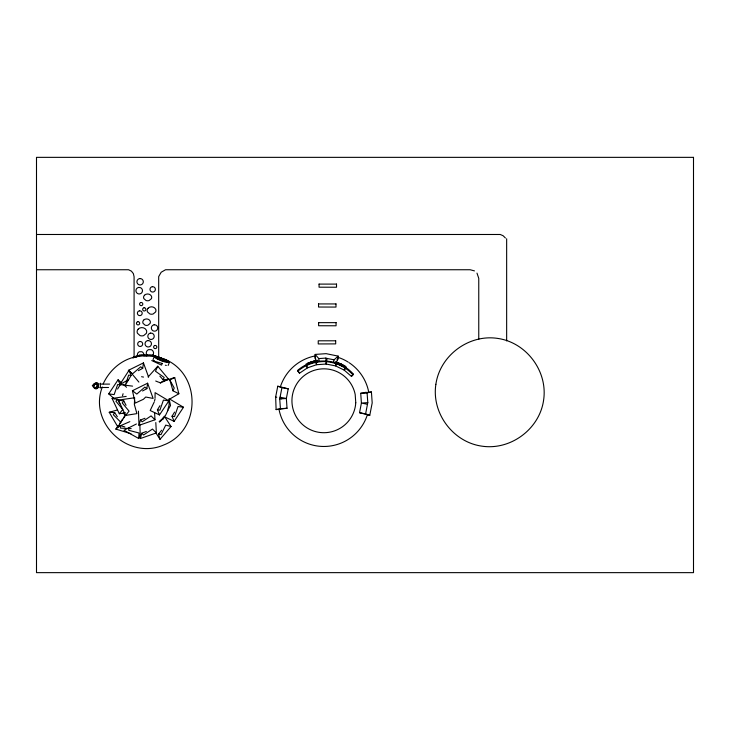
<?xml version="1.0" encoding="UTF-8"?>
<svg xmlns="http://www.w3.org/2000/svg" width="730" height="730" viewBox="0 0 730 730"><rect width="100%" height="100%" fill="white"/><g stroke="black" fill="none" stroke-linecap="round" stroke-linejoin="round"><path stroke-width="1.09" d="M96.798 384.582C95.174 382.958 92.427 385.586 94.407 387.055A2.044 2.044 0 0 0 95.767 387.493L96.999 386.937L97.409 385.905M155.052 397.95L155.079 392.64L168.876 400.861L159.487 414.932L150.188 410.515L154.213 402.011M128.863 427.771L128.726 430.298L139.038 433.009L138.718 438.502L123.954 430.244L136.419 423.975M97.975 386.754C97.756 390.805 98.933 382.447 97.911 384.226L96.123 383.213L94.17 383.67M142.706 368.34L143.454 362.892L128.288 370.384L132.632 373.76L140.717 366.788L142.706 368.34L138.399 370.657M142.551 390.97L146.867 388.652L147.615 383.195L132.44 390.696L135.196 403.115L143.472 399.255L145.717 397.029L153.118 398.416L147.615 383.195M100.238 383.67L100.421 383.213L100.302 388.041M369.781 415.288L365.602 413.892L367.792 402.632L367.099 392.84L371.424 391.964L372.19 402.896L369.781 415.288L359.534 412.705L361.405 403.079L360.72 393.287L371.424 391.964M275.657 396.974L276.104 409.594L287.036 408.262L286.352 398.471L288.231 388.834L277.765 386.216L275.657 396.974L276.752 397.184M276.104 409.594L280.42 408.718L279.736 398.927L281.944 387.612L277.765 386.216M325.835 358.092L327.104 358.457L326.638 360.812L326.018 360.693L325.835 358.092L318.809 358.585L315.132 354.424L326.109 353.658L338.173 356.121L337.26 360.812L334.796 363.02M353.457 374.225L352.891 374.727C346.066 367.318 336.649 362.518 326.584 361.724L326.127 364.051L316.555 364.717L307.467 367.847L299.51 373.212L297.548 370.475C313.352 356.468 339.651 358.211 353.457 374.225L351.431 376.397L344.186 370.101L335.554 365.885L326.127 364.051L325.963 361.596C315.853 361.195 305.76 364.452 298.032 371.032L297.548 370.475M333.61 362.162L334.066 359.808L338.173 356.121M336.01 363.558L335.554 365.885L336.566 363.823M154.587 412.505L154.979 419.777L139.001 425.362L140.415 420.042L144.978 418.263M155.809 422.542L156.366 432.936L140.388 438.52L141.793 433.2L146.365 431.421M102.309 387.046C88.294 423.117 128.507 460.484 163.684 444.99C201.27 430.709 201.571 373.651 164.141 358.977M122.521 395.751L123.078 393.726M158.072 357.481L158.218 356.961L153.948 355.574M159.715 358.01L159.523 357.289L153.254 355.373M154.486 400.998L155.043 398.963M337.634 359.689L338.382 357.454A45.68 45.68 0 0 1 348.192 362.098M163.429 419.047L164.432 416.109L159.532 422.141M93.741 385.632L94.809 384.436L96.488 384.409M153.063 359.571L154.24 356.687L157.078 356.797A7.446 1.104 20 0 1 162.68 358.53L167.772 360.885A9.481 1.405 20 0 1 169.36 362.463L168.137 365.456M178.859 393.744L173.001 390.815L174.233 388.05L169.816 379.956L174.707 377.529L178.859 393.744L169.698 399.054M160.518 382.958L159.523 382.383L160.518 382.958L168.584 379.217L157.753 366.214L155.49 371.232L164.15 377.456L163.109 379.764L159.843 376.105M138.718 438.502L140.507 434.678M165.254 415.981L167.936 410.315M345.199 368.039L344.186 370.101L345.646 368.422M103.185 383.852C109.363 370.338 121.618 359.324 136.474 356.705M131.154 375.421L125.268 385.23L128.644 375.111L131.154 375.421L129.009 370.356L119.811 384.555L132.595 386.134M117.585 389.044L120.158 384.874L118.087 379.782L108.697 393.862L114.364 398.79M159.487 414.932L157.406 409.84L159.98 405.67M170.61 399.602L183.495 407.267L174.105 421.347L172.025 416.246L174.598 412.085M308.133 363.339L308.635 363.595M309.201 363.357L315.077 360.948M315.543 361.213L313.599 362.034M97.227 386.608L96.734 384.555M117.347 416.757L114.719 412.623L113.323 414.731L120.861 422.278M117.43 409.986L109.226 412.277L117.813 426.858L124.949 416.127M130.953 433.729L115.851 429.085L118.306 425.453M119.537 423.637L122.613 419.093M123.835 417.286L125.067 415.47M174.105 421.347L164.807 416.93L171.048 426.521L160.007 439.341L158.565 434.031L161.631 430.207M119.784 403.654L117.539 399.301L115.951 401.272L122.777 409.475L119.328 413.764L112.101 398.461L126.199 396.399M126.062 405.323L123.826 400.971L122.239 402.942L129.064 411.136L125.615 415.425L118.388 400.122L134.649 397.75L134.366 404.548L136.911 413.627L125.615 415.425M345.546 368.394L346.057 367.792M351.431 376.397L352.891 374.727M148.108 376.972L157.753 366.214M160.308 421.374L162.562 419.148M159.167 421.602L161.604 419.586M115.851 429.085L120.14 425.636L124.867 426.913M307.759 363.12L308.005 362.993M311.208 361.852L317.349 360.273L312.75 362.363M311.637 361.578L305.989 364.124L313.334 362.272M311.601 362.783L311.847 362.554M315.287 360.647L314.959 360.602M119.811 384.555L128.635 379.618M308.498 363.239L314.119 361.213M307.996 363.796L310.004 363.266M132.942 357.864L139.521 355.911M117.813 426.858L129.831 421.648M309.721 362.545L307.987 363.677M315.378 361.14L314.685 360.985M310.615 362.326L312.467 361.678M169.36 362.463L166.522 362.354A7.446 1.104 20 0 1 160.919 360.62L155.828 358.275L154.24 356.687M134.831 357.326L135.479 357.107M310.378 363.284L311.865 362.801M161.695 381.69L174.707 377.529M136.264 356.861L137.505 356.486M138.736 355.492L134.448 356.842L134.585 357.362M139.43 355.3L133.134 357.152L133.079 357.764M138.8 355.419L143.262 355.099M138.892 356.021L140.26 355.711L139.384 355.939M313.316 361.304L314.721 361.095M144.056 307.795L143.664 307.896A1.606 1.606 0 0 0 142.971 310.341A1.606 1.606 0 0 0 145.507 310.378A1.606 1.606 0 0 0 144.896 307.914L144.075 307.795M119.328 413.764L125.487 412.779M156.302 356.842L156.695 356.943M161.275 358.111L161.02 357.955M157.99 359.023L157.342 358.777L157.799 358.977M162.425 360.72L163.1 360.976L162.443 360.748M166.257 360.392L165.947 360.328M167.398 361.989L166.96 362.053M163.109 379.764L168.584 379.217M279.736 398.927L286.352 398.471L280.065 397.248L281.452 398.808L281.159 397.458M360.72 393.287L367.099 392.84M280.42 408.718L287.036 408.262M367.792 402.632L361.405 403.079L367.482 404.256M36.5 234.485L500.242 234.485L503.143 235.744L505.388 237.989M36.5 269.744L128.562 269.744L131.418 271.149L133.38 273.64L134.083 276.743L134.083 357.253M319.056 284.098L336.521 284.098M318.535 303.935L335.992 303.935M318.608 322.651L336.074 322.651M99.91 384.108L109.628 384.108M99.928 387.493L108.551 387.493M153.026 355.255L147.378 355.127M153.784 356.103L149.449 355.765M152.999 355.875L148.418 355.756M365.036 392.402L367.181 392.411M149.422 355.136L153.884 355.501M146.347 355.118L148.628 355.236M147.487 355.236L144.285 355.108M146.347 355.227L142.934 355.209M146.338 355.747L148.637 355.866M147.487 355.857L144.257 355.738M146.338 355.848L143.235 355.729M141.784 355.82L144.038 355.838M141.282 355.081L142.259 355.09M139.658 355.181L140.735 355.191M140.689 355.811L142.222 355.729M139.686 355.802L141.228 355.72M157.288 357.773L158.766 357.955A4.69 0.694 20 0 1 162.297 359.05L165.509 360.529M131.181 428.62L120.532 428.127L120.14 425.636M109.226 412.277L114.719 412.623M337.561 362.947C336.895 363.796 342.762 366.433 343.903 365.894C343.027 364.781 335.581 361.66 337.954 363.914M120.158 384.874L117.658 384.537L114.145 394.611L108.697 393.862M168.876 400.861L163.42 400.113L159.906 410.178L157.406 409.84M183.495 407.267L178.038 406.519L174.525 416.593L172.025 416.246M112.101 398.461L117.539 399.301M118.388 400.122L123.826 400.971M165.345 365.237L166.358 365.42M141.565 376.716L143.5 377.082M338.026 362.783L337.561 362.554L337.899 362.892M336.667 363.02L337.132 363.248L336.649 363.029M341.102 363.969L341.33 364.252M340.308 364.945L340.435 365.137M343.94 365.648L344.04 365.474M344.195 366.433L343.702 366.369L344.231 366.423M327.104 358.457L334.066 359.808M325.963 361.596L326.584 361.724M281.944 387.612L288.231 388.834M359.534 412.705L365.602 413.892M171.048 426.521L165.728 425.106L161.011 434.678L158.565 434.031M152.415 355.775L153.291 356.012M161.303 358.101L160.837 358.174M156.32 356.879L156.512 357.162M166.102 360.191L165.673 359.972L166.257 360.374M162.817 361.104L162.644 361.04M94.845 388.041C96.807 389.017 99.271 386.854 98.258 384.81M153.154 355.984L155.399 356.578M344.122 365.566L344.14 365.703M156.138 356.797L158.008 357.381M167.425 361.971L166.987 361.952M338.072 363.221L343.994 366.296M344.131 366.36L338.656 364.306M157.643 358.832L158.018 359.005M158.921 357.691L159.523 357.919M341.813 365.903C355.811 370.42 330.097 358.238 336.53 363.339M155.709 381.014L158.757 382.246M474.454 270.894L470.147 269.744L165.537 269.744L161.184 272.244L158.684 276.597L158.684 357.344M153.629 360.474L154.65 361.149M96.634 387.228L96.926 386.991M146.867 388.652L144.868 387.101L136.793 394.072L132.44 390.696M123.16 413.153L125.542 415.233M118.087 379.782L121.472 382.766M123.16 384.263L126.546 387.247M154.979 419.777L151.073 415.899L142.204 421.821L140.415 420.042M156.366 432.936L152.46 429.058L143.591 434.98L141.793 433.2M166.203 360.821L166.513 361.523L164.725 361.459A4.69 0.694 20 0 1 161.193 360.365L157.981 358.886A5.977 0.885 20 0 1 156.977 357.882L158.821 357.828A4.69 0.694 20 0 1 162.352 358.923L166.495 361.304L164.77 361.332A4.69 0.694 20 0 1 161.239 360.237L157.032 357.755M317.696 361.971L315.488 359.47L315.132 354.424M129.009 370.356L138.892 382.091M305.998 365.666L307.467 367.847L306.646 365.438M298.032 371.032L299.51 373.212M476.982 273.111L478.761 278.358L478.761 339.313M155.91 432.863L160.007 439.341M143.454 362.892L148.591 377.091M315.725 362.317L316.555 364.717L316.382 362.272M169.816 379.956L173.001 390.815M315.25 358.32L314.776 356.003A45.68 45.68 0 0 0 280.557 386.27M318.809 358.585L318.992 361.177M139.822 424.285L140.388 438.52M138.435 411.127L139.001 425.362M506.656 238.756L506.656 340.901M336.521 284.061L336.521 287.228L319.056 287.191L319.056 284.061M336.074 322.605L336.074 325.781L318.608 325.744L318.608 322.605M335.992 303.899L335.992 307.075L318.535 307.029L318.535 303.899M367.199 415.279A45.68 45.68 0 0 1 279.106 409.868M349.104 362.682A45.68 45.68 0 0 1 368.65 391.672M337.68 359.552A8.851 0.703 3.5 0 1 336.904 359.78M315.661 358.412A7.254 0.575 3.5 0 1 315.223 358.202M152.771 355.3A3.65 3.65 0 0 0 151.356 349.679L148.564 349.634A3.65 3.65 0 0 0 146.976 355.209M137.632 355.893A3.203 3.203 0 0 1 139.43 351.732L141.885 351.769A3.203 3.203 0 0 1 143.783 355.181M169.114 398.981L169.086 405.041L167.48 410.88L170.528 405.488L169.114 398.981M435.874 384.318C431.43 413.125 452.919 442.061 481.773 446.139C510.58 450.574 539.516 429.085 543.595 400.232C548.029 371.433 526.54 342.489 497.687 338.41C468.888 333.975 439.944 355.464 435.874 384.318M92.372 385.568C98.933 396.746 101.744 375.211 92.372 385.568M162.261 363.43L161.549 365.128L151.758 360.556L162.261 363.43M138.162 329.148L137.514 330.088A3.668 3.668 0 0 0 137.459 333.272L140.005 335.554A5.438 5.438 0 0 0 143.664 335.608L146.292 333.391A3.668 3.668 0 0 0 146.356 330.206C144.905 327.186 140.37 326.739 138.162 329.148M143.618 320.141L143.117 320.871A2.838 2.838 0 0 0 143.071 323.363L145.078 325.151A4.343 4.343 0 0 0 147.971 325.188L150.052 323.454A2.838 2.838 0 0 0 150.097 320.972C148.938 318.599 145.37 318.262 143.618 320.141M148.117 308.197L147.533 309.027A3.212 3.212 0 0 0 147.478 311.883L149.814 313.927A5.092 5.092 0 0 0 153.163 313.973L155.572 311.984A3.212 3.212 0 0 0 155.627 309.137C154.258 306.418 150.161 306.043 148.117 308.197M144.467 295.248L143.919 296.015A2.911 2.911 0 0 0 143.874 298.625L146.027 300.495A4.763 4.763 0 0 0 149.13 300.532L151.365 298.716A2.911 2.911 0 0 0 151.411 296.115C150.134 293.615 146.356 293.287 144.467 295.248M139.749 278.568L138.937 278.778A3.203 3.203 0 0 0 137.541 283.66A3.203 3.203 0 0 0 142.624 283.742A3.203 3.203 0 0 0 141.383 278.814L139.749 278.568M138.819 287.419L137.988 287.629A3.285 3.285 0 0 0 136.565 292.639A3.285 3.285 0 0 0 141.775 292.721A3.285 3.285 0 0 0 140.507 287.666L138.819 287.419M152.378 286.689L151.694 286.853A2.692 2.692 0 0 0 150.526 290.969A2.692 2.692 0 0 0 154.796 291.033A2.692 2.692 0 0 0 153.756 286.89L152.378 286.689M141.009 302.476L140.616 302.576A1.606 1.606 0 0 0 139.914 305.021A1.606 1.606 0 0 0 142.459 305.058A1.606 1.606 0 0 0 141.839 302.594L141.018 302.466M139.521 310.825L138.91 310.98A2.4 2.4 0 0 0 137.861 314.639A2.4 2.4 0 0 0 141.675 314.703A2.4 2.4 0 0 0 140.744 311.007L139.521 310.825M137.861 321.72L137.468 321.82A1.606 1.606 0 0 0 136.775 324.266A1.606 1.606 0 0 0 139.321 324.302A1.606 1.606 0 0 0 138.7 321.839L137.879 321.711M154.176 324.786L153.364 324.996A3.203 3.203 0 0 0 151.977 329.887A3.203 3.203 0 0 0 157.06 329.96A3.203 3.203 0 0 0 155.819 325.032L154.176 324.786M150.645 333.081L149.832 333.291A3.203 3.203 0 0 0 148.446 338.173A3.203 3.203 0 0 0 153.528 338.255A3.203 3.203 0 0 0 152.287 333.327L150.645 333.081M139.886 341.485L139.257 341.64A2.5 2.5 0 0 0 138.171 345.454A2.5 2.5 0 0 0 142.14 345.518A2.5 2.5 0 0 0 141.173 341.676L139.886 341.485M147.88 340.591L147.068 340.791A3.203 3.203 0 0 0 145.671 345.682A3.203 3.203 0 0 0 150.754 345.755A3.203 3.203 0 0 0 149.513 340.828L147.88 340.591M155.025 345.445L154.632 345.546A1.606 1.606 0 0 0 153.939 347.991A1.606 1.606 0 0 0 156.475 348.027A1.606 1.606 0 0 0 155.864 345.564L155.043 345.445M693.5 157.351L36.5 157.351L36.5 572.648L693.5 572.648L693.5 157.351M335.69 340.8L318.234 340.8L318.234 343.94L335.69 343.894L335.69 340.764M355.765 402.732L355.181 394.41A31.947 31.947 0 0 0 304.885 375.083A31.947 31.947 0 0 0 308.626 428.838A31.947 31.947 0 0 0 355.765 402.732"/></g></svg>
